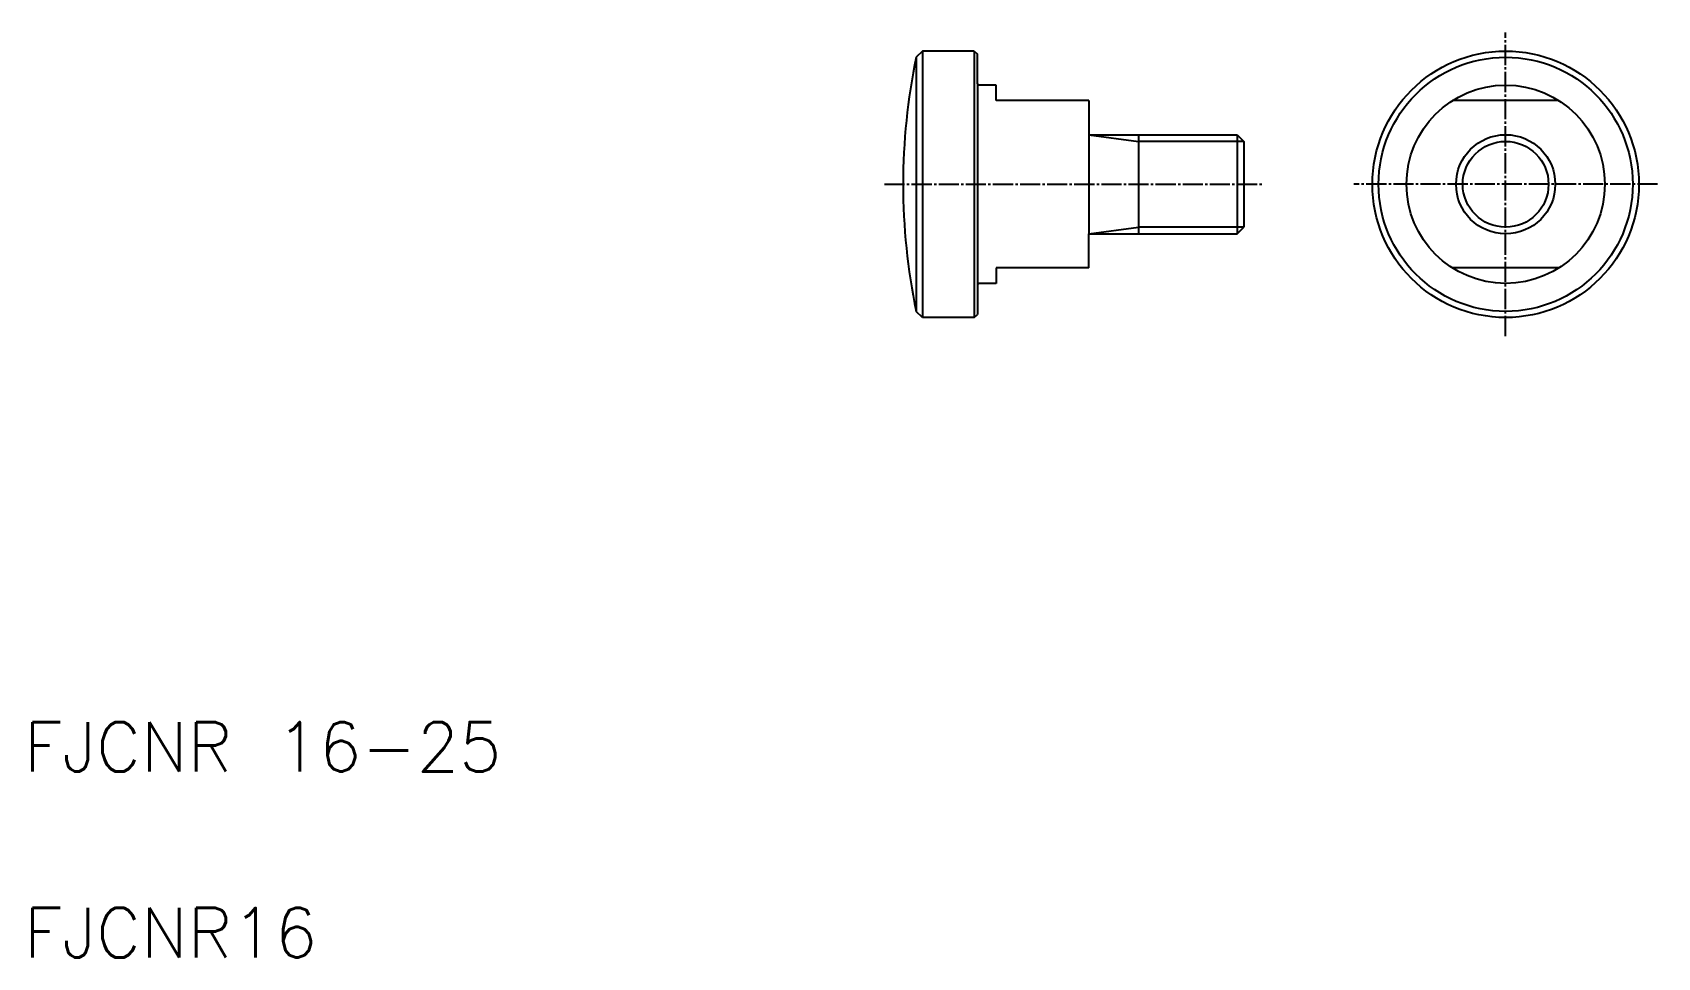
# Model space of a CAD drawing. Extents: x 21 to 284, y 20 to 169.
import ezdxf

# ---------------------------------------------------------------- set-up
doc = ezdxf.new("R2010")
doc.units = 0
doc.header["$LTSCALE"] = 0.25
doc.linetypes.add('CENTER', pattern=[17.5, 13, -1.5, 1.5, -1.5])
doc.layers.get('0').update_dxf_attribs({"linetype": 'CONTINUOUS'})
doc.layers.add('CENTER', color=1, linetype='CENTER')
doc.layers.add('PPMODEL2', color=3, linetype='CONTINUOUS')
doc.styles.get("Standard").update_dxf_attribs({"font": 'txt.shx'})

msp = doc.modelspace()

# ---------------------------------------------------------------- linework, layer by layer
for p, q in [((164.97, 166.27), (163.97, 165.27)), ((163.97, 165.27), (163.97, 124.27)), ((164.97, 166.27), (164.97, 123.27)), ((173.35, 166.27), (164.97, 166.27)), ((173.35, 166.27), (173.35, 123.27)), ((173.35, 166.27), (173.85, 165.77)), ((173.85, 160.97), (173.85, 165.77)), ((173.85, 160.97), (173.85, 128.57)), ((176.85, 160.77), (174.05, 160.77)), ((176.85, 158.27), (176.85, 160.77)), ((191.85, 158.27), (176.85, 158.27)), ((191.85, 158.27), (191.85, 152.77)), ((267.68, 158.27), (250.5, 158.27)), ((191.85, 152.77), (215.76, 152.77)), ((191.85, 152.77), (191.85, 136.77)), ((199.85, 152.77), (199.85, 136.77)), ((215.76, 152.77), (216.85, 151.68)), ((215.76, 152.77), (215.76, 136.77)), ((216.85, 151.68), (216.85, 137.85)), ((191.85, 136.77), (215.76, 136.77)), ((191.85, 131.27), (191.85, 136.77)), ((215.76, 136.77), (216.85, 137.85)), ((176.85, 131.27), (176.85, 128.77)), ((191.85, 131.27), (176.85, 131.27)), ((267.68, 131.27), (250.5, 131.27)), ((173.85, 128.57), (173.85, 123.77)), ((176.85, 128.77), (174.05, 128.77)), ((164.97, 123.27), (163.97, 124.27)), ((173.35, 123.27), (164.97, 123.27)), ((173.35, 123.27), (173.85, 123.77))]:
    msp.add_line(p, q)
for radius in [21.5, 20.5, 16, 8]:
    msp.add_circle((259.09, 144.77), radius)
at = {"color": 3}
msp.add_circle((259.09, 144.77), 6.92, dxfattribs=at)
for centre, radius, start, end in [((261.85, 144.77), 100, 168.1705, 191.8295), ((174.05, 160.97), 0.2, 180, 270), ((174.05, 128.57), 0.2, 90, 180)]:
    msp.add_arc(centre, radius, start, end)
at = {"layer": 'CENTER', "color": 1, "linetype": 'CENTER'}
for p, q in [((259.09, 120.27), (259.09, 169.27)), ((158.85, 144.77), (219.85, 144.77)), ((283.59, 144.77), (234.59, 144.77))]:
    msp.add_line(p, q, dxfattribs=at)
at = {"layer": 'PPMODEL2'}
for p, q in [((191.85, 152.77), (199.85, 151.68)), ((216.85, 151.68), (199.85, 151.68)), ((191.85, 136.77), (199.85, 137.85)), ((216.85, 137.85), (199.85, 137.85))]:
    msp.add_line(p, q, dxfattribs=at)

# ---------------------------------------------------------------- texts
for s, p in [('FJCNR 16-25', (20, 50)), ('FJCNR16', (20, 20))]:
    msp.add_text(s, height=8).set_placement(p)

doc.saveas('drawing.dxf')
